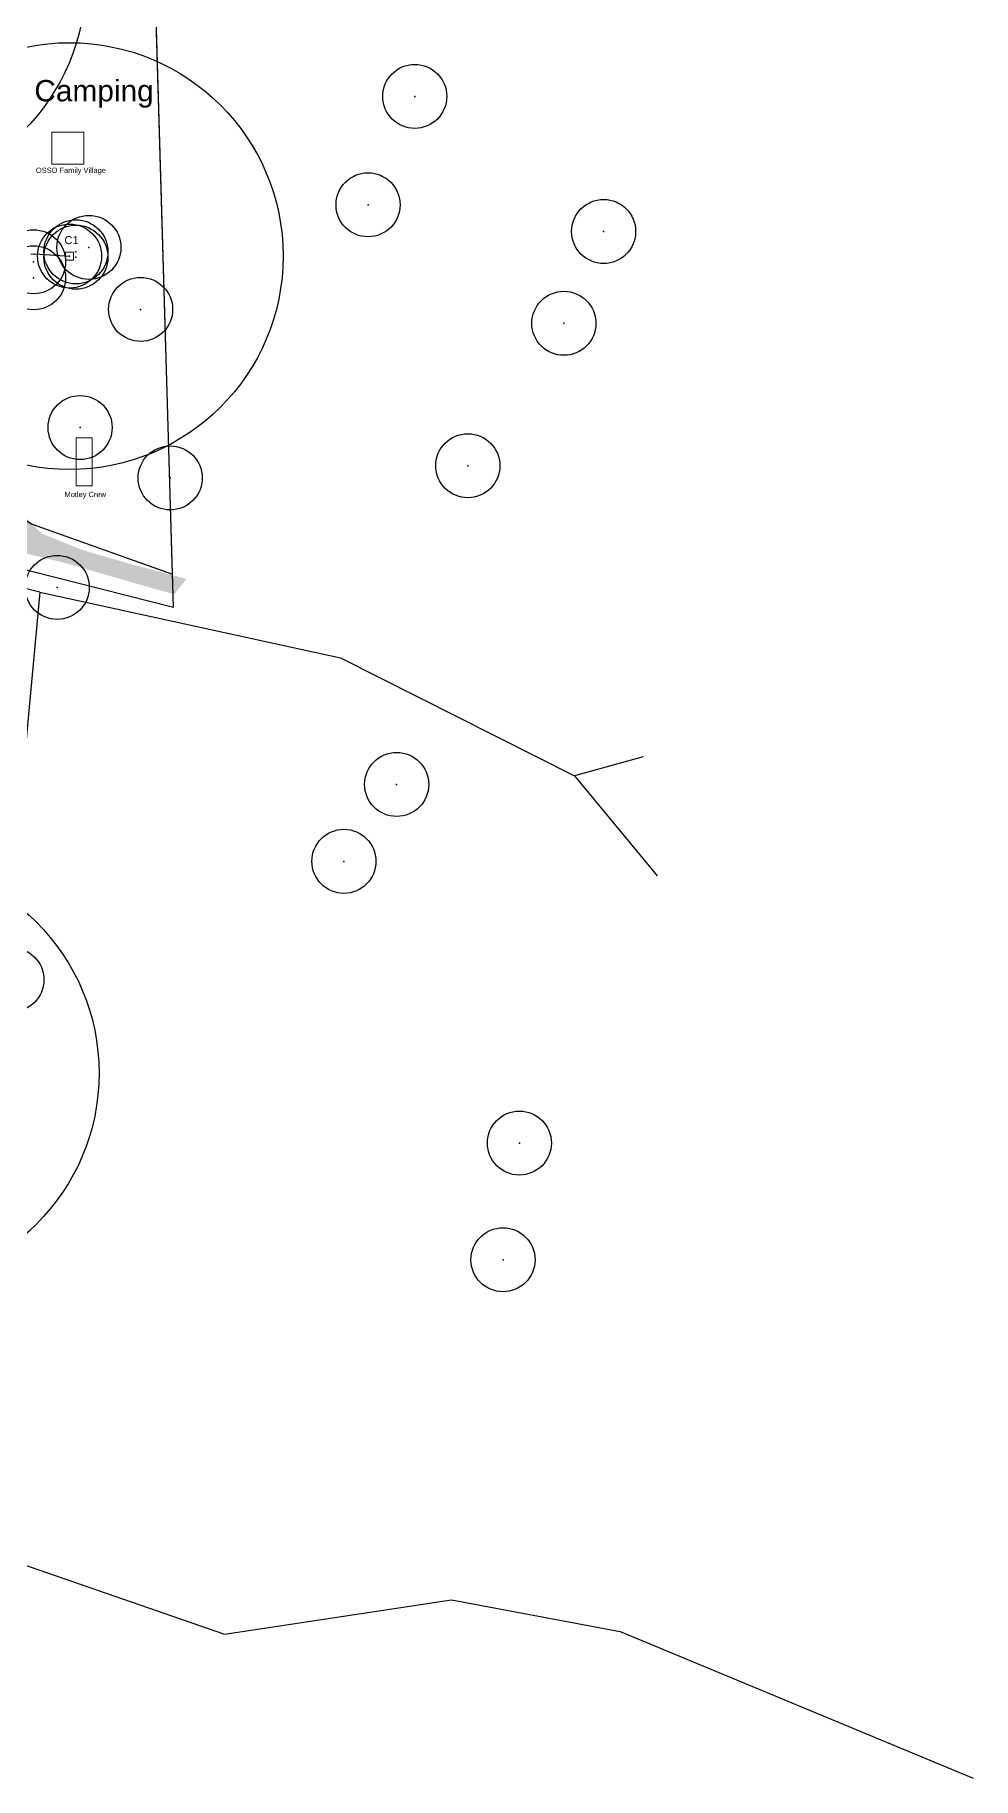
# Model space of a CAD drawing. Header units: metres. Extents: x 372109 to 376137, y 236217 to 239160.
# Drawn here: x 374383.3 to 374559, y 238068.8 to 238395.5 of the extents above; entities that cross this region are included whole.
import ezdxf

# ---------------------------------------------------------------- set-up
doc = ezdxf.new("R2010")
doc.units = ezdxf.units.M
doc.header["$MEASUREMENT"] = 0
doc.header["$PDMODE"] = 32
doc.header["$PDSIZE"] = 12
doc.linetypes.add('ACAD_ISO11W100', pattern=[33, 12, -3, 12, -3, 0, -3])
for name, color, linetype, lineweight, true_color in [('Areas ... Camping', 96, 'Continuous', 25, 0x008000), ('Fire ... Water Extinguisher', 1, 'Continuous', 25, 0xff0000), ('Heras (perimeter)', 16, 'Continuous', 25, 0x800000), ('Labels', 178, 'Continuous', 25, 0x000000), ('Labels ... Village Tent', 178, 'Continuous', 25, 0x000000), ('Natural ... Trees', 96, 'Continuous', 25, 0x008000), ('Natural ... Water', 176, 'Continuous', 25, 0x000080), ('NOC ... DK', 178, 'Continuous', 13, 0x000000), ('NOC ... DK Names', 178, 'Continuous', 25, 0x000000), ('NOC ... DK Radius', 216, 'Continuous', 25, 0x800080), ('NOC ... Fibre', 2, 'ACAD_ISO11W100', 25, 0xffff00), ('NOC ... Switch', 30, 'Continuous', 25, 0xff7f00), ('Paths ... Roads', 56, 'Continuous', 25, 0x808000), ('Power ... Distro', 3, 'Continuous', 25, 0x00ff00), ('Structures', 178, 'Continuous', 18, 0x000000), ('Structures ... Village Tents', 9, 'Continuous', 25, 0xc0c0c0)]:
    doc.layers.add(name, color=color, linetype=linetype, lineweight=lineweight, true_color=true_color)
doc.styles.add('textstyle102', font='')
doc.styles.add('textstyle131', font='')
doc.styles.add('textstyle133', font='')
doc.styles.add('textstyle64', font='')
doc.styles.get('textstyle102').set_extended_font_data('Arial')
doc.styles.get('textstyle131').set_extended_font_data('Arial')
doc.styles.get('textstyle133').set_extended_font_data('Arial')
doc.styles.get('textstyle64').set_extended_font_data('Arial')

# ---------------------------------------------------------------- blocks, each defined once
blk = doc.blocks.new('Clearspan 3x9')
at = {"layer": 'Structures', "flags": 128}
blk.add_lwpolyline([(0, -9), (3, -9), (3, 0), (0, 0)], close=True, dxfattribs=at)
blk = doc.blocks.new('Clearspan 6x6')
at = {"layer": 'Structures'}
for p, q in [((3, 3), (-3, 3)), ((-3, 3), (-3, -3)), ((3, -3), (3, 3)), ((-3, -3), (3, -3))]:
    blk.add_line(p, q, dxfattribs=at)

msp = doc.modelspace()

# ---------------------------------------------------------------- hatches: boundary and pattern name
at = {"layer": 'Paths ... Roads'}
msp.add_hatch(color=256, dxfattribs=at).paths.add_polyline_path([(374311.08, 238181.49), (374316.83, 238175.83), (374316.95, 238178.56), (374317.23, 238181.56), (374318.33, 238185.2), (374320.19, 238188.24), (374321.34, 238190.62), (374323.57, 238196.23), (374327.25, 238202.27), (374330.41, 238206.96), (374332.23, 238209.92), (374337.11, 238217.25), (374342.17, 238224.86), (374346.14, 238230.73), (374349.26, 238235.59), (374353.39, 238242.03), (374355.46, 238246.15), (374357.28, 238249.56), (374359.3, 238254.13), (374360.92, 238258.91), (374363.19, 238265.51), (374365.01, 238271.02), (374366.51, 238276.64), (374368.05, 238281.7), (374370.19, 238287.74), (374372.1, 238292.68), (374373.55, 238296.08), (374376.19, 238298.18), (374379.75, 238298.79), (374383.39, 238297.9), (374389.34, 238296.44), (374396.51, 238294.34), (374405.5, 238291.75), (374409.35, 238290.69), (374411.65, 238293.57), (374400.64, 238296.52), (374392.34, 238298.91), (374384.53, 238302.07), (374381, 238305.59), (374373.03, 238308.91), (374370.76, 238302.68), (374368.17, 238294.42), (374367.08, 238289.56), (374364.69, 238281.46), (374362.34, 238273.97), (374360.76, 238268.5), (374358.49, 238262.15), (374357.36, 238258.06), (374355.41, 238253.16), (374353.27, 238248.62), (374349.38, 238241.82), (374343.31, 238232.63), (374340.68, 238228.79), (374338.69, 238226.23), (374330.68, 238213.6), (374324.56, 238203.76), (374317.23, 238191.13), (374315.86, 238187.24), (374314.76, 238184.41), (374313.99, 238183.07), (374313.1, 238182.22), (374311.77, 238181.82)], flags=0)

# ---------------------------------------------------------------- linework, layer by layer
at = {"layer": 'Areas ... Camping', "flags": 128}
msp.add_lwpolyline([(374377.19, 238307.18), (374382.76, 238303.83), (374409.03, 238294.45), (374405.59, 238411.6), (374401.9, 238424.19), (374380, 238433.19), (374376.27, 238436.01), (374367.33, 238431.03), (374374, 238352), (374375, 238340)], close=True, dxfattribs=at)
at = {"layer": 'Fire ... Water Extinguisher'}
for p in [(374390.94, 238354.87), (374390.94, 238353.87)]:
    msp.add_point(p, dxfattribs=at)
at = {"layer": 'Heras (perimeter)'}
for p, q in [((374409.21, 238288.24), (374405.59, 238411.6)), ((374377.95, 238296.18), (374409.21, 238288.24))]:
    msp.add_line(p, q, dxfattribs=at)
at = {"layer": 'Natural ... Trees'}
for p in [(374454.41, 238384), (374445.66, 238363.68), (374489.79, 238358.68), (374393.37, 238355.7), (374403.06, 238344.08), (374482.34, 238341.47), (374391.72, 238321.94), (374464.35, 238314.78), (374408.6, 238312.49), (374387.43, 238291.97), (374451.02, 238255.04), (374441.14, 238240.63), (374378.95, 238218.44), (374474.01, 238187.83), (374470.94, 238165.96)]:
    msp.add_point(p, dxfattribs=at)
at = {"layer": 'Natural ... Water'}
for points in [[(374384.15, 238291.08), (374374.03, 238293.59)], [(374384.15, 238291.08), (374370.01, 238138.69), (374374.21, 238111.19), (374418.8, 238095.8), (374461.3, 238102.2), (374492.9, 238096.3), (374559, 238068.8)], [(374384.15, 238291.08), (374440.48, 238278.78), (374484.35, 238256.63)], [(374497.2, 238260.2), (374484.35, 238256.63)], [(374484.35, 238256.63), (374499.8, 238237.9)]]:
    msp.add_lwpolyline(points, dxfattribs=at)
at = {"layer": 'NOC ... DK', "flags": 128}
msp.add_lwpolyline([(374389, 238353.32), (374390.5, 238353.32), (374390.5, 238354.82), (374389, 238354.82)], close=True, dxfattribs=at)
at = {"layer": 'NOC ... DK Radius'}
for centre in [(374352.81, 238405.82), (374389.75, 238354.07), (374355.28, 238200.93)]:
    msp.add_circle(centre, 40, dxfattribs=at)
at = {"layer": 'NOC ... Fibre', "flags": 128}
msp.add_lwpolyline([(374334.41, 238353.03), (374366, 238354), (374383.25, 238354.48), (374389.75, 238354.07)], dxfattribs=at)
at = {"layer": 'NOC ... Switch'}
msp.add_point((374389.75, 238354.07), dxfattribs=at)
at = {"layer": 'Power ... Distro'}
for p in [(374383, 238353), (374383, 238350)]:
    msp.add_point(p, dxfattribs=at)

# ---------------------------------------------------------------- block references
at = {"layer": 'Structures ... Village Tents'}
for name, p in [('Clearspan 6x6', (374389.45, 238374.27)), ('Clearspan 3x9', (374391, 238320))]:
    msp.add_blockref(name, p, dxfattribs=at)

# ---------------------------------------------------------------- texts
at = {"layer": 'Labels', "insert": (374385.33, 238384.47), "char_height": 4, "attachment_point": 5, "style": 'textstyle64'}
msp.add_mtext('Family Camping', dxfattribs=at)
at = {"layer": 'Labels ... Village Tent', "char_height": 1, "attachment_point": 5}
for s, insert, style in [('OSSO Family Village', (374390, 238370), 'textstyle133'), ('Motley Crew', (374392.69, 238309.25), 'textstyle131')]:
    msp.add_mtext(s, dxfattribs=dict(at, insert=insert, style=style))
at = {"layer": 'NOC ... DK Names', "insert": (374390.12, 238357.05), "char_height": 1.5, "attachment_point": 5, "style": 'textstyle102'}
msp.add_mtext('C1', dxfattribs=at)

doc.saveas('drawing.dxf')
